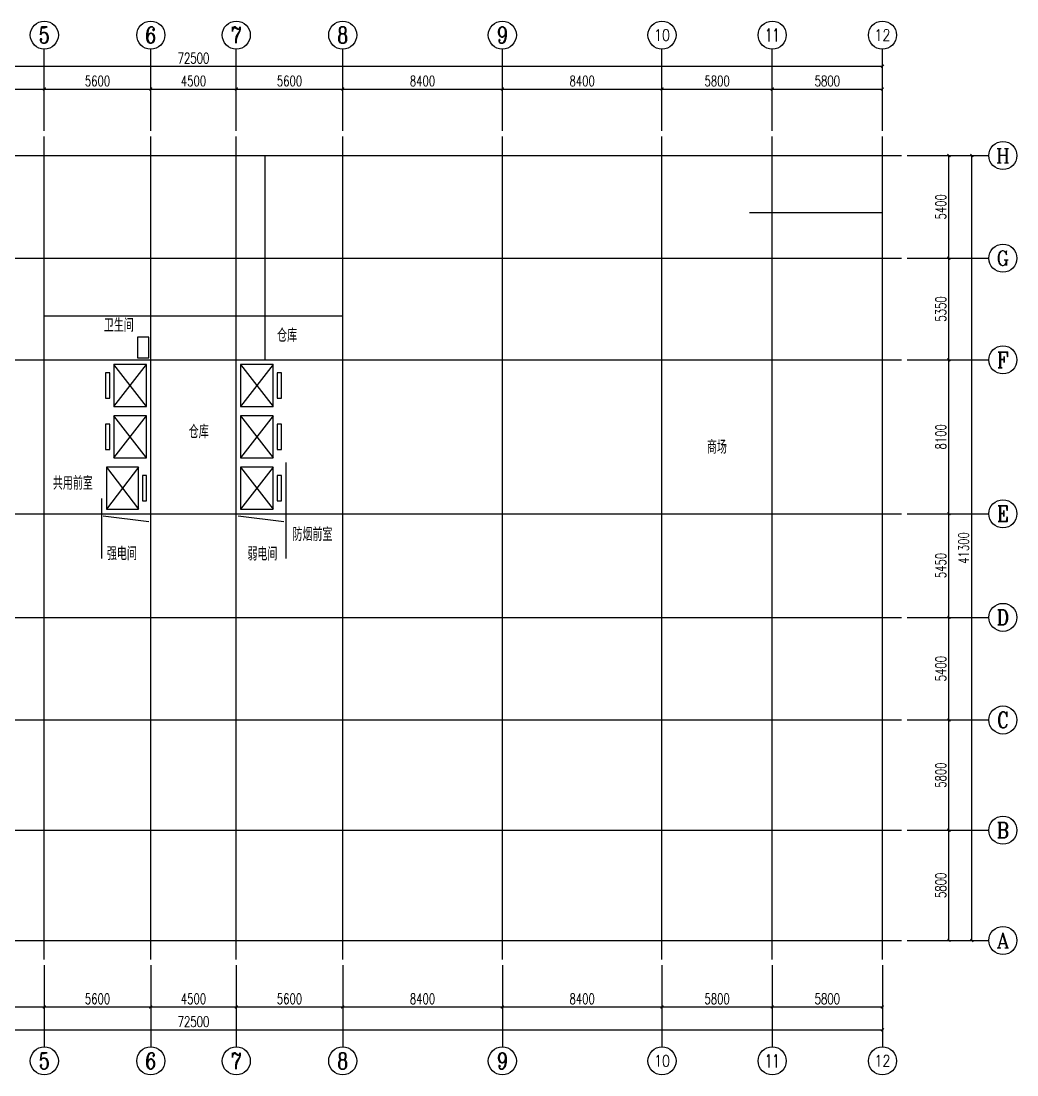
# Model space of a CAD drawing. Extents: x -18677 to 67977, y -18677 to 36777.
# Drawn here: x 15576 to 67977, y -18677 to 36777 of the extents above; entities that cross this region are included whole.
import ezdxf
from ezdxf.enums import TextEntityAlignment as Align

# ---------------------------------------------------------------- set-up
doc = ezdxf.new("R2010")
doc.units = 0
doc.header["$LTSCALE"] = 1000
doc.header["$MEASUREMENT"] = 0
for name, color, linetype in [('AXIS', 3, 'Continuous'), ('AXIS_TEXT', 7, 'Continuous'), ('EVTR', 2, 'Continuous'), ('hole', 50, 'Continuous'), ('LVTRY', 6, 'Continuous'), ('Text', 7, 'Continuous')]:
    doc.layers.add(name, color=color, linetype=linetype)
doc.layers.add('DOTE', color=1, linetype='Continuous', plot=False)
doc.layers.add('DOTE_EXCLUDED', color=1, linetype='Continuous', plot=False)
doc.styles.add('_TCH_AXIS', font='COMPLEX', dxfattribs={"bigfont": 'GBCBIG'})
doc.styles.add('_TCH_DIM_T3', font='SIMPLEX', dxfattribs={"width": 0.705882, "bigfont": 'GBCBIG'})
doc.styles.add('COMPLEX', font='COMPLEX')
doc.styles.get("Standard").update_dxf_attribs({"font": 'gbenor.shx', "bigfont": 'gbcbig.shx'})
doc.dimstyles.new('_TCH_ARCH&&100', dxfattribs={"dimtxt": 297.5, "dimasz": 100, "dimexe": 250, "dimexo": 300, "dimgap": 126.25, "dimtad": 1, "dimdec": 0, "dimzin": 0, "dimdsep": 46, "dimtxsty": '_TCH_DIM_T3', "dimblk": 'ARCHTICK', "dimcen": 0.09, "dimclrt": 7, "dimazin": 2, "dimtfac": 1, "dimtdec": 0, "dimtix": 1, "dimtmove": 2, "dimatfit": 3, "dimfxl": 1, "dimtolj": 1, "dimtzin": 0, "dimarcsym": 0})

# ---------------------------------------------------------------- blocks, each defined once
blk = doc.blocks.new('_AXISO')
blk.add_circle((0, 0), 0.5)
at = {"layer": 'AXIS_TEXT', "style": 'COMPLEX', "width": 1.041667}
blk.add_attdef('A', text='', height=0.56, dxfattribs=at).set_placement((-0.25, -0.28), (0.25, -0.28), align=Align.FIT)
blk = doc.blocks.new('_ArchTick')
at = {"color": 0, "linetype": 'ByBlock', "const_width": 0.4}
blk.add_lwpolyline([(-0.5, -0.5), (0.5, 0.5)], dxfattribs=at)
blk = doc.blocks.new('*D56')
at = {"layer": 'AXIS', "color": 0, "lineweight": -2, "transparency": 16777216}
for p, q in [((8390, -12900), (8390, -15350)), ((16800, -12900), (16800, -15350)), ((8390, -15100), (16800, -15100))]:
    blk.add_line(p, q, dxfattribs=at)
at = {"layer": 'Defpoints', "color": 0, "transparency": 16777216}
for p in [(8390, -12600), (16800, -12600), (16800, -15100)]:
    blk.add_point(p, dxfattribs=at)
at = {"layer": 'AXIS', "color": 0, "lineweight": -2, "transparency": 16777216, "xscale": 150, "yscale": 150, "zscale": 150, "rotation": 180}
blk.add_blockref('_ArchTick', (8390, -15100), dxfattribs=at)
at = {"layer": 'AXIS', "color": 0, "lineweight": -2, "transparency": 16777216, "xscale": 150, "yscale": 150, "zscale": 150}
blk.add_blockref('_ArchTick', (16800, -15100), dxfattribs=at)
at = {"layer": 'AXIS', "color": 7, "transparency": 16777216, "insert": (12595, -14675), "char_height": 550, "attachment_point": 5, "style": '_TCH_DIM_T3'}
blk.add_mtext('\\A1;8410', dxfattribs=at)
blk = doc.blocks.new('*D57')
at = {"layer": 'AXIS', "color": 0, "lineweight": -2, "transparency": 16777216}
for p, q in [((16800, -12900), (16800, -15350)), ((22400, -12900), (22400, -15350)), ((16800, -15100), (22400, -15100))]:
    blk.add_line(p, q, dxfattribs=at)
at = {"layer": 'Defpoints', "color": 0, "transparency": 16777216}
for p in [(16800, -12600), (22400, -12600), (22400, -15100)]:
    blk.add_point(p, dxfattribs=at)
at = {"layer": 'AXIS', "color": 0, "lineweight": -2, "transparency": 16777216, "xscale": 150, "yscale": 150, "zscale": 150, "rotation": 180}
blk.add_blockref('_ArchTick', (16800, -15100), dxfattribs=at)
at = {"layer": 'AXIS', "color": 0, "lineweight": -2, "transparency": 16777216, "xscale": 150, "yscale": 150, "zscale": 150}
blk.add_blockref('_ArchTick', (22400, -15100), dxfattribs=at)
at = {"layer": 'AXIS', "color": 7, "transparency": 16777216, "insert": (19600, -14675), "char_height": 550, "attachment_point": 5, "style": '_TCH_DIM_T3'}
blk.add_mtext('\\A1;5600', dxfattribs=at)
blk = doc.blocks.new('*D58')
at = {"layer": 'AXIS', "color": 0, "lineweight": -2, "transparency": 16777216}
for p, q in [((22400, -12900), (22400, -15350)), ((26900, -12900), (26900, -15350)), ((22400, -15100), (26900, -15100))]:
    blk.add_line(p, q, dxfattribs=at)
at = {"layer": 'Defpoints', "color": 0, "transparency": 16777216}
for p in [(22400, -12600), (26900, -12600), (26900, -15100)]:
    blk.add_point(p, dxfattribs=at)
at = {"layer": 'AXIS', "color": 0, "lineweight": -2, "transparency": 16777216, "xscale": 150, "yscale": 150, "zscale": 150, "rotation": 180}
blk.add_blockref('_ArchTick', (22400, -15100), dxfattribs=at)
at = {"layer": 'AXIS', "color": 0, "lineweight": -2, "transparency": 16777216, "xscale": 150, "yscale": 150, "zscale": 150}
blk.add_blockref('_ArchTick', (26900, -15100), dxfattribs=at)
at = {"layer": 'AXIS', "color": 7, "transparency": 16777216, "insert": (24650, -14675), "char_height": 550, "attachment_point": 5, "style": '_TCH_DIM_T3'}
blk.add_mtext('\\A1;4500', dxfattribs=at)
blk = doc.blocks.new('*D59')
at = {"layer": 'AXIS', "color": 0, "lineweight": -2, "transparency": 16777216}
for p, q in [((26900, -12900), (26900, -15350)), ((32500, -12900), (32500, -15350)), ((26900, -15100), (32500, -15100))]:
    blk.add_line(p, q, dxfattribs=at)
at = {"layer": 'Defpoints', "color": 0, "transparency": 16777216}
for p in [(26900, -12600), (32500, -12600), (32500, -15100)]:
    blk.add_point(p, dxfattribs=at)
at = {"layer": 'AXIS', "color": 0, "lineweight": -2, "transparency": 16777216, "xscale": 150, "yscale": 150, "zscale": 150, "rotation": 180}
blk.add_blockref('_ArchTick', (26900, -15100), dxfattribs=at)
at = {"layer": 'AXIS', "color": 0, "lineweight": -2, "transparency": 16777216, "xscale": 150, "yscale": 150, "zscale": 150}
blk.add_blockref('_ArchTick', (32500, -15100), dxfattribs=at)
at = {"layer": 'AXIS', "color": 7, "transparency": 16777216, "insert": (29700, -14675), "char_height": 550, "attachment_point": 5, "style": '_TCH_DIM_T3'}
blk.add_mtext('\\A1;5600', dxfattribs=at)
blk = doc.blocks.new('*D60')
at = {"layer": 'AXIS', "color": 0, "lineweight": -2, "transparency": 16777216}
for p, q in [((32500, -12900), (32500, -15350)), ((40900, -12900), (40900, -15350)), ((32500, -15100), (40900, -15100))]:
    blk.add_line(p, q, dxfattribs=at)
at = {"layer": 'Defpoints', "color": 0, "transparency": 16777216}
for p in [(32500, -12600), (40900, -12600), (40900, -15100)]:
    blk.add_point(p, dxfattribs=at)
at = {"layer": 'AXIS', "color": 0, "lineweight": -2, "transparency": 16777216, "xscale": 150, "yscale": 150, "zscale": 150, "rotation": 180}
blk.add_blockref('_ArchTick', (32500, -15100), dxfattribs=at)
at = {"layer": 'AXIS', "color": 0, "lineweight": -2, "transparency": 16777216, "xscale": 150, "yscale": 150, "zscale": 150}
blk.add_blockref('_ArchTick', (40900, -15100), dxfattribs=at)
at = {"layer": 'AXIS', "color": 7, "transparency": 16777216, "insert": (36700, -14675), "char_height": 550, "attachment_point": 5, "style": '_TCH_DIM_T3'}
blk.add_mtext('\\A1;8400', dxfattribs=at)
blk = doc.blocks.new('*D61')
at = {"layer": 'AXIS', "color": 0, "lineweight": -2, "transparency": 16777216}
for p, q in [((40900, -12900), (40900, -15350)), ((49300, -12900), (49300, -15350)), ((40900, -15100), (49300, -15100))]:
    blk.add_line(p, q, dxfattribs=at)
at = {"layer": 'Defpoints', "color": 0, "transparency": 16777216}
for p in [(40900, -12600), (49300, -12600), (49300, -15100)]:
    blk.add_point(p, dxfattribs=at)
at = {"layer": 'AXIS', "color": 0, "lineweight": -2, "transparency": 16777216, "xscale": 150, "yscale": 150, "zscale": 150, "rotation": 180}
blk.add_blockref('_ArchTick', (40900, -15100), dxfattribs=at)
at = {"layer": 'AXIS', "color": 0, "lineweight": -2, "transparency": 16777216, "xscale": 150, "yscale": 150, "zscale": 150}
blk.add_blockref('_ArchTick', (49300, -15100), dxfattribs=at)
at = {"layer": 'AXIS', "color": 7, "transparency": 16777216, "insert": (45100, -14675), "char_height": 550, "attachment_point": 5, "style": '_TCH_DIM_T3'}
blk.add_mtext('\\A1;8400', dxfattribs=at)
blk = doc.blocks.new('*D62')
at = {"layer": 'AXIS', "color": 0, "lineweight": -2, "transparency": 16777216}
for p, q in [((49300, -12900), (49300, -15350)), ((55100, -12900), (55100, -15350)), ((49300, -15100), (55100, -15100))]:
    blk.add_line(p, q, dxfattribs=at)
at = {"layer": 'Defpoints', "color": 0, "transparency": 16777216}
for p in [(49300, -12600), (55100, -12600), (55100, -15100)]:
    blk.add_point(p, dxfattribs=at)
at = {"layer": 'AXIS', "color": 0, "lineweight": -2, "transparency": 16777216, "xscale": 150, "yscale": 150, "zscale": 150, "rotation": 180}
blk.add_blockref('_ArchTick', (49300, -15100), dxfattribs=at)
at = {"layer": 'AXIS', "color": 0, "lineweight": -2, "transparency": 16777216, "xscale": 150, "yscale": 150, "zscale": 150}
blk.add_blockref('_ArchTick', (55100, -15100), dxfattribs=at)
at = {"layer": 'AXIS', "color": 7, "transparency": 16777216, "insert": (52200, -14675), "char_height": 550, "attachment_point": 5, "style": '_TCH_DIM_T3'}
blk.add_mtext('\\A1;5800', dxfattribs=at)
blk = doc.blocks.new('*D63')
at = {"layer": 'AXIS', "color": 0, "lineweight": -2, "transparency": 16777216}
for p, q in [((55100, -12900), (55100, -15350)), ((60900, -12900), (60900, -15350)), ((55100, -15100), (60900, -15100))]:
    blk.add_line(p, q, dxfattribs=at)
at = {"layer": 'Defpoints', "color": 0, "transparency": 16777216}
for p in [(55100, -12600), (60900, -12600), (60900, -15100)]:
    blk.add_point(p, dxfattribs=at)
at = {"layer": 'AXIS', "color": 0, "lineweight": -2, "transparency": 16777216, "xscale": 150, "yscale": 150, "zscale": 150, "rotation": 180}
blk.add_blockref('_ArchTick', (55100, -15100), dxfattribs=at)
at = {"layer": 'AXIS', "color": 0, "lineweight": -2, "transparency": 16777216, "xscale": 150, "yscale": 150, "zscale": 150}
blk.add_blockref('_ArchTick', (60900, -15100), dxfattribs=at)
at = {"layer": 'AXIS', "color": 7, "transparency": 16777216, "insert": (58000, -14675), "char_height": 550, "attachment_point": 5, "style": '_TCH_DIM_T3'}
blk.add_mtext('\\A1;5800', dxfattribs=at)
blk = doc.blocks.new('*D64')
at = {"layer": 'AXIS', "color": 0, "lineweight": -2, "transparency": 16777216}
for p, q in [((-11600, -13300), (-11600, -16550)), ((60900, -13300), (60900, -16550)), ((-11600, -16300), (60900, -16300))]:
    blk.add_line(p, q, dxfattribs=at)
at = {"layer": 'Defpoints', "color": 0, "transparency": 16777216}
for p in [(-11600, -13000), (60900, -13000), (60900, -16300)]:
    blk.add_point(p, dxfattribs=at)
at = {"layer": 'AXIS', "color": 0, "lineweight": -2, "transparency": 16777216, "xscale": 150, "yscale": 150, "zscale": 150, "rotation": 180}
blk.add_blockref('_ArchTick', (-11600, -16300), dxfattribs=at)
at = {"layer": 'AXIS', "color": 0, "lineweight": -2, "transparency": 16777216, "xscale": 150, "yscale": 150, "zscale": 150}
blk.add_blockref('_ArchTick', (60900, -16300), dxfattribs=at)
at = {"layer": 'AXIS', "color": 7, "transparency": 16777216, "insert": (24650, -15875), "char_height": 550, "attachment_point": 5, "style": '_TCH_DIM_T3'}
blk.add_mtext('\\A1;72500', dxfattribs=at)
blk = doc.blocks.new('*D68')
at = {"layer": 'AXIS', "color": 0, "lineweight": -2, "transparency": 16777216}
for p, q in [((8390, 31000), (8390, 33450)), ((16800, 31000), (16800, 33450)), ((8390, 33200), (16800, 33200))]:
    blk.add_line(p, q, dxfattribs=at)
at = {"layer": 'Defpoints', "color": 0, "transparency": 16777216}
for p in [(16800, 33200), (8390, 30700), (16800, 30700)]:
    blk.add_point(p, dxfattribs=at)
at = {"layer": 'AXIS', "color": 0, "lineweight": -2, "transparency": 16777216, "xscale": 150, "yscale": 150, "zscale": 150, "rotation": 180}
blk.add_blockref('_ArchTick', (8390, 33200), dxfattribs=at)
at = {"layer": 'AXIS', "color": 0, "lineweight": -2, "transparency": 16777216, "xscale": 150, "yscale": 150, "zscale": 150}
blk.add_blockref('_ArchTick', (16800, 33200), dxfattribs=at)
at = {"layer": 'AXIS', "color": 7, "transparency": 16777216, "insert": (12595, 33625), "char_height": 550, "attachment_point": 5, "style": '_TCH_DIM_T3'}
blk.add_mtext('\\A1;8410', dxfattribs=at)
blk = doc.blocks.new('*D69')
at = {"layer": 'AXIS', "color": 0, "lineweight": -2, "transparency": 16777216}
for p, q in [((16800, 31000), (16800, 33450)), ((22400, 31000), (22400, 33450)), ((16800, 33200), (22400, 33200))]:
    blk.add_line(p, q, dxfattribs=at)
at = {"layer": 'Defpoints', "color": 0, "transparency": 16777216}
for p in [(22400, 33200), (16800, 30700), (22400, 30700)]:
    blk.add_point(p, dxfattribs=at)
at = {"layer": 'AXIS', "color": 0, "lineweight": -2, "transparency": 16777216, "xscale": 150, "yscale": 150, "zscale": 150, "rotation": 180}
blk.add_blockref('_ArchTick', (16800, 33200), dxfattribs=at)
at = {"layer": 'AXIS', "color": 0, "lineweight": -2, "transparency": 16777216, "xscale": 150, "yscale": 150, "zscale": 150}
blk.add_blockref('_ArchTick', (22400, 33200), dxfattribs=at)
at = {"layer": 'AXIS', "color": 7, "transparency": 16777216, "insert": (19600, 33625), "char_height": 550, "attachment_point": 5, "style": '_TCH_DIM_T3'}
blk.add_mtext('\\A1;5600', dxfattribs=at)
blk = doc.blocks.new('*D70')
at = {"layer": 'AXIS', "color": 0, "lineweight": -2, "transparency": 16777216}
for p, q in [((22400, 31000), (22400, 33450)), ((26900, 31000), (26900, 33450)), ((22400, 33200), (26900, 33200))]:
    blk.add_line(p, q, dxfattribs=at)
at = {"layer": 'Defpoints', "color": 0, "transparency": 16777216}
for p in [(26900, 33200), (22400, 30700), (26900, 30700)]:
    blk.add_point(p, dxfattribs=at)
at = {"layer": 'AXIS', "color": 0, "lineweight": -2, "transparency": 16777216, "xscale": 150, "yscale": 150, "zscale": 150, "rotation": 180}
blk.add_blockref('_ArchTick', (22400, 33200), dxfattribs=at)
at = {"layer": 'AXIS', "color": 0, "lineweight": -2, "transparency": 16777216, "xscale": 150, "yscale": 150, "zscale": 150}
blk.add_blockref('_ArchTick', (26900, 33200), dxfattribs=at)
at = {"layer": 'AXIS', "color": 7, "transparency": 16777216, "insert": (24650, 33625), "char_height": 550, "attachment_point": 5, "style": '_TCH_DIM_T3'}
blk.add_mtext('\\A1;4500', dxfattribs=at)
blk = doc.blocks.new('*D71')
at = {"layer": 'AXIS', "color": 0, "lineweight": -2, "transparency": 16777216}
for p, q in [((26900, 31000), (26900, 33450)), ((32500, 31000), (32500, 33450)), ((26900, 33200), (32500, 33200))]:
    blk.add_line(p, q, dxfattribs=at)
at = {"layer": 'Defpoints', "color": 0, "transparency": 16777216}
for p in [(32500, 33200), (26900, 30700), (32500, 30700)]:
    blk.add_point(p, dxfattribs=at)
at = {"layer": 'AXIS', "color": 0, "lineweight": -2, "transparency": 16777216, "xscale": 150, "yscale": 150, "zscale": 150, "rotation": 180}
blk.add_blockref('_ArchTick', (26900, 33200), dxfattribs=at)
at = {"layer": 'AXIS', "color": 0, "lineweight": -2, "transparency": 16777216, "xscale": 150, "yscale": 150, "zscale": 150}
blk.add_blockref('_ArchTick', (32500, 33200), dxfattribs=at)
at = {"layer": 'AXIS', "color": 7, "transparency": 16777216, "insert": (29700, 33625), "char_height": 550, "attachment_point": 5, "style": '_TCH_DIM_T3'}
blk.add_mtext('\\A1;5600', dxfattribs=at)
blk = doc.blocks.new('*D72')
at = {"layer": 'AXIS', "color": 0, "lineweight": -2, "transparency": 16777216}
for p, q in [((32500, 31000), (32500, 33450)), ((40900, 31000), (40900, 33450)), ((32500, 33200), (40900, 33200))]:
    blk.add_line(p, q, dxfattribs=at)
at = {"layer": 'Defpoints', "color": 0, "transparency": 16777216}
for p in [(40900, 33200), (32500, 30700), (40900, 30700)]:
    blk.add_point(p, dxfattribs=at)
at = {"layer": 'AXIS', "color": 0, "lineweight": -2, "transparency": 16777216, "xscale": 150, "yscale": 150, "zscale": 150, "rotation": 180}
blk.add_blockref('_ArchTick', (32500, 33200), dxfattribs=at)
at = {"layer": 'AXIS', "color": 0, "lineweight": -2, "transparency": 16777216, "xscale": 150, "yscale": 150, "zscale": 150}
blk.add_blockref('_ArchTick', (40900, 33200), dxfattribs=at)
at = {"layer": 'AXIS', "color": 7, "transparency": 16777216, "insert": (36700, 33625), "char_height": 550, "attachment_point": 5, "style": '_TCH_DIM_T3'}
blk.add_mtext('\\A1;8400', dxfattribs=at)
blk = doc.blocks.new('*D73')
at = {"layer": 'AXIS', "color": 0, "lineweight": -2, "transparency": 16777216}
for p, q in [((40900, 31000), (40900, 33450)), ((49300, 31000), (49300, 33450)), ((40900, 33200), (49300, 33200))]:
    blk.add_line(p, q, dxfattribs=at)
at = {"layer": 'Defpoints', "color": 0, "transparency": 16777216}
for p in [(49300, 33200), (40900, 30700), (49300, 30700)]:
    blk.add_point(p, dxfattribs=at)
at = {"layer": 'AXIS', "color": 0, "lineweight": -2, "transparency": 16777216, "xscale": 150, "yscale": 150, "zscale": 150, "rotation": 180}
blk.add_blockref('_ArchTick', (40900, 33200), dxfattribs=at)
at = {"layer": 'AXIS', "color": 0, "lineweight": -2, "transparency": 16777216, "xscale": 150, "yscale": 150, "zscale": 150}
blk.add_blockref('_ArchTick', (49300, 33200), dxfattribs=at)
at = {"layer": 'AXIS', "color": 7, "transparency": 16777216, "insert": (45100, 33625), "char_height": 550, "attachment_point": 5, "style": '_TCH_DIM_T3'}
blk.add_mtext('\\A1;8400', dxfattribs=at)
blk = doc.blocks.new('*D74')
at = {"layer": 'AXIS', "color": 0, "lineweight": -2, "transparency": 16777216}
for p, q in [((49300, 31000), (49300, 33450)), ((55100, 31000), (55100, 33450)), ((49300, 33200), (55100, 33200))]:
    blk.add_line(p, q, dxfattribs=at)
at = {"layer": 'Defpoints', "color": 0, "transparency": 16777216}
for p in [(55100, 33200), (49300, 30700), (55100, 30700)]:
    blk.add_point(p, dxfattribs=at)
at = {"layer": 'AXIS', "color": 0, "lineweight": -2, "transparency": 16777216, "xscale": 150, "yscale": 150, "zscale": 150, "rotation": 180}
blk.add_blockref('_ArchTick', (49300, 33200), dxfattribs=at)
at = {"layer": 'AXIS', "color": 0, "lineweight": -2, "transparency": 16777216, "xscale": 150, "yscale": 150, "zscale": 150}
blk.add_blockref('_ArchTick', (55100, 33200), dxfattribs=at)
at = {"layer": 'AXIS', "color": 7, "transparency": 16777216, "insert": (52200, 33625), "char_height": 550, "attachment_point": 5, "style": '_TCH_DIM_T3'}
blk.add_mtext('\\A1;5800', dxfattribs=at)
blk = doc.blocks.new('*D75')
at = {"layer": 'AXIS', "color": 0, "lineweight": -2, "transparency": 16777216}
for p, q in [((55100, 31000), (55100, 33450)), ((60900, 31000), (60900, 33450)), ((55100, 33200), (60900, 33200))]:
    blk.add_line(p, q, dxfattribs=at)
at = {"layer": 'Defpoints', "color": 0, "transparency": 16777216}
for p in [(60900, 33200), (55100, 30700), (60900, 30700)]:
    blk.add_point(p, dxfattribs=at)
at = {"layer": 'AXIS', "color": 0, "lineweight": -2, "transparency": 16777216, "xscale": 150, "yscale": 150, "zscale": 150, "rotation": 180}
blk.add_blockref('_ArchTick', (55100, 33200), dxfattribs=at)
at = {"layer": 'AXIS', "color": 0, "lineweight": -2, "transparency": 16777216, "xscale": 150, "yscale": 150, "zscale": 150}
blk.add_blockref('_ArchTick', (60900, 33200), dxfattribs=at)
at = {"layer": 'AXIS', "color": 7, "transparency": 16777216, "insert": (58000, 33625), "char_height": 550, "attachment_point": 5, "style": '_TCH_DIM_T3'}
blk.add_mtext('\\A1;5800', dxfattribs=at)
blk = doc.blocks.new('*D76')
at = {"layer": 'AXIS', "color": 0, "lineweight": -2, "transparency": 16777216}
for p, q in [((-11600, 31400), (-11600, 34650)), ((-11600, 34400), (60900, 34400)), ((60900, 31400), (60900, 34650))]:
    blk.add_line(p, q, dxfattribs=at)
at = {"layer": 'Defpoints', "color": 0, "transparency": 16777216}
for p in [(60900, 34400), (-11600, 31100), (60900, 31100)]:
    blk.add_point(p, dxfattribs=at)
at = {"layer": 'AXIS', "color": 0, "lineweight": -2, "transparency": 16777216, "xscale": 150, "yscale": 150, "zscale": 150, "rotation": 180}
blk.add_blockref('_ArchTick', (-11600, 34400), dxfattribs=at)
at = {"layer": 'AXIS', "color": 0, "lineweight": -2, "transparency": 16777216, "xscale": 150, "yscale": 150, "zscale": 150}
blk.add_blockref('_ArchTick', (60900, 34400), dxfattribs=at)
at = {"layer": 'AXIS', "color": 7, "transparency": 16777216, "insert": (24650, 34825), "char_height": 550, "attachment_point": 5, "style": '_TCH_DIM_T3'}
blk.add_mtext('\\A1;72500', dxfattribs=at)
blk = doc.blocks.new('*D77')
at = {"layer": 'AXIS', "color": 0, "lineweight": -2, "transparency": 16777216}
for p, q in [((62200, -5800), (64650, -5800)), ((64400, -11600), (64400, -5800)), ((62200, -11600), (64650, -11600))]:
    blk.add_line(p, q, dxfattribs=at)
at = {"layer": 'Defpoints', "color": 0, "transparency": 16777216}
for p in [(61900, -5800), (64400, -5800), (61900, -11600)]:
    blk.add_point(p, dxfattribs=at)
at = {"layer": 'AXIS', "color": 0, "lineweight": -2, "transparency": 16777216, "xscale": 150, "yscale": 150, "zscale": 150}
for p, rotation in [((64400, -5800), 90), ((64400, -11600), 270)]:
    blk.add_blockref('_ArchTick', p, dxfattribs=dict(at, rotation=rotation))
at = {"layer": 'AXIS', "color": 7, "transparency": 16777216, "insert": (63975, -8700), "char_height": 550, "attachment_point": 5, "rotation": 90, "style": '_TCH_DIM_T3'}
blk.add_mtext('\\A1;5800', dxfattribs=at)
blk = doc.blocks.new('*D78')
at = {"layer": 'AXIS', "color": 0, "lineweight": -2, "transparency": 16777216}
for p, q in [((62200, 0), (64650, 0)), ((64400, -5800), (64400, 0)), ((62200, -5800), (64650, -5800))]:
    blk.add_line(p, q, dxfattribs=at)
at = {"layer": 'Defpoints', "color": 0, "transparency": 16777216}
for p in [(61900, 0), (64400, 0), (61900, -5800)]:
    blk.add_point(p, dxfattribs=at)
at = {"layer": 'AXIS', "color": 0, "lineweight": -2, "transparency": 16777216, "xscale": 150, "yscale": 150, "zscale": 150}
for p, rotation in [((64400, 0), 90), ((64400, -5800), 270)]:
    blk.add_blockref('_ArchTick', p, dxfattribs=dict(at, rotation=rotation))
at = {"layer": 'AXIS', "color": 7, "transparency": 16777216, "insert": (63975, -2900), "char_height": 550, "attachment_point": 5, "rotation": 90, "style": '_TCH_DIM_T3'}
blk.add_mtext('\\A1;5800', dxfattribs=at)
blk = doc.blocks.new('*D79')
at = {"layer": 'AXIS', "color": 0, "lineweight": -2, "transparency": 16777216}
for p, q in [((62200, 5400), (64650, 5400)), ((64400, 0), (64400, 5400)), ((62200, 0), (64650, 0))]:
    blk.add_line(p, q, dxfattribs=at)
at = {"layer": 'Defpoints', "color": 0, "transparency": 16777216}
for p in [(61900, 5400), (64400, 5400), (61900, 0)]:
    blk.add_point(p, dxfattribs=at)
at = {"layer": 'AXIS', "color": 0, "lineweight": -2, "transparency": 16777216, "xscale": 150, "yscale": 150, "zscale": 150}
for p, rotation in [((64400, 5400), 90), ((64400, 0), 270)]:
    blk.add_blockref('_ArchTick', p, dxfattribs=dict(at, rotation=rotation))
at = {"layer": 'AXIS', "color": 7, "transparency": 16777216, "insert": (63975, 2700), "char_height": 550, "attachment_point": 5, "rotation": 90, "style": '_TCH_DIM_T3'}
blk.add_mtext('\\A1;5400', dxfattribs=at)
blk = doc.blocks.new('*D80')
at = {"layer": 'AXIS', "color": 0, "lineweight": -2, "transparency": 16777216}
for p, q in [((62200, 10850), (64650, 10850)), ((64400, 5400), (64400, 10850)), ((62200, 5400), (64650, 5400))]:
    blk.add_line(p, q, dxfattribs=at)
at = {"layer": 'Defpoints', "color": 0, "transparency": 16777216}
for p in [(61900, 10850), (64400, 10850), (61900, 5400)]:
    blk.add_point(p, dxfattribs=at)
at = {"layer": 'AXIS', "color": 0, "lineweight": -2, "transparency": 16777216, "xscale": 150, "yscale": 150, "zscale": 150}
for p, rotation in [((64400, 10850), 90), ((64400, 5400), 270)]:
    blk.add_blockref('_ArchTick', p, dxfattribs=dict(at, rotation=rotation))
at = {"layer": 'AXIS', "color": 7, "transparency": 16777216, "insert": (63975, 8125), "char_height": 550, "attachment_point": 5, "rotation": 90, "style": '_TCH_DIM_T3'}
blk.add_mtext('\\A1;5450', dxfattribs=at)
blk = doc.blocks.new('*D81')
at = {"layer": 'AXIS', "color": 0, "lineweight": -2, "transparency": 16777216}
for p, q in [((62200, 18950), (64650, 18950)), ((64400, 10850), (64400, 18950)), ((62200, 10850), (64650, 10850))]:
    blk.add_line(p, q, dxfattribs=at)
at = {"layer": 'Defpoints', "color": 0, "transparency": 16777216}
for p in [(61900, 18950), (64400, 18950), (61900, 10850)]:
    blk.add_point(p, dxfattribs=at)
at = {"layer": 'AXIS', "color": 0, "lineweight": -2, "transparency": 16777216, "xscale": 150, "yscale": 150, "zscale": 150}
for p, rotation in [((64400, 18950), 90), ((64400, 10850), 270)]:
    blk.add_blockref('_ArchTick', p, dxfattribs=dict(at, rotation=rotation))
at = {"layer": 'AXIS', "color": 7, "transparency": 16777216, "insert": (63975, 14900), "char_height": 550, "attachment_point": 5, "rotation": 90, "style": '_TCH_DIM_T3'}
blk.add_mtext('\\A1;8100', dxfattribs=at)
blk = doc.blocks.new('*D82')
at = {"layer": 'AXIS', "color": 0, "lineweight": -2, "transparency": 16777216}
for p, q in [((62200, 24300), (64650, 24300)), ((64400, 18950), (64400, 24300)), ((62200, 18950), (64650, 18950))]:
    blk.add_line(p, q, dxfattribs=at)
at = {"layer": 'Defpoints', "color": 0, "transparency": 16777216}
for p in [(61900, 24300), (64400, 24300), (61900, 18950)]:
    blk.add_point(p, dxfattribs=at)
at = {"layer": 'AXIS', "color": 0, "lineweight": -2, "transparency": 16777216, "xscale": 150, "yscale": 150, "zscale": 150}
for p, rotation in [((64400, 24300), 90), ((64400, 18950), 270)]:
    blk.add_blockref('_ArchTick', p, dxfattribs=dict(at, rotation=rotation))
at = {"layer": 'AXIS', "color": 7, "transparency": 16777216, "insert": (63975, 21625), "char_height": 550, "attachment_point": 5, "rotation": 90, "style": '_TCH_DIM_T3'}
blk.add_mtext('\\A1;5350', dxfattribs=at)
blk = doc.blocks.new('*D83')
at = {"layer": 'AXIS', "color": 0, "lineweight": -2, "transparency": 16777216}
for p, q in [((62200, 29700), (64650, 29700)), ((64400, 24300), (64400, 29700)), ((62200, 24300), (64650, 24300))]:
    blk.add_line(p, q, dxfattribs=at)
at = {"layer": 'Defpoints', "color": 0, "transparency": 16777216}
for p in [(61900, 29700), (64400, 29700), (61900, 24300)]:
    blk.add_point(p, dxfattribs=at)
at = {"layer": 'AXIS', "color": 0, "lineweight": -2, "transparency": 16777216, "xscale": 150, "yscale": 150, "zscale": 150}
for p, rotation in [((64400, 29700), 90), ((64400, 24300), 270)]:
    blk.add_blockref('_ArchTick', p, dxfattribs=dict(at, rotation=rotation))
at = {"layer": 'AXIS', "color": 7, "transparency": 16777216, "insert": (63975, 27000), "char_height": 550, "attachment_point": 5, "rotation": 90, "style": '_TCH_DIM_T3'}
blk.add_mtext('\\A1;5400', dxfattribs=at)
blk = doc.blocks.new('*D84')
at = {"layer": 'AXIS', "color": 0, "lineweight": -2, "transparency": 16777216}
for p, q in [((62600, 29700), (65850, 29700)), ((65600, -11600), (65600, 29700)), ((62600, -11600), (65850, -11600))]:
    blk.add_line(p, q, dxfattribs=at)
at = {"layer": 'Defpoints', "color": 0, "transparency": 16777216}
for p in [(62300, 29700), (65600, 29700), (62300, -11600)]:
    blk.add_point(p, dxfattribs=at)
at = {"layer": 'AXIS', "color": 0, "lineweight": -2, "transparency": 16777216, "xscale": 150, "yscale": 150, "zscale": 150}
for p, rotation in [((65600, 29700), 90), ((65600, -11600), 270)]:
    blk.add_blockref('_ArchTick', p, dxfattribs=dict(at, rotation=rotation))
at = {"layer": 'AXIS', "color": 7, "transparency": 16777216, "insert": (65175, 9050), "char_height": 550, "attachment_point": 5, "rotation": 90, "style": '_TCH_DIM_T3'}
blk.add_mtext('\\A1;41300', dxfattribs=at)

msp = doc.modelspace()

# ---------------------------------------------------------------- linework, layer by layer
at = {"layer": 'AXIS'}
for p, q in [((16800, 31300), (16800, 35300)), ((22400, 31300), (22400, 35300)), ((26900, 31300), (26900, 35300)), ((32500, 31300), (32500, 35300)), ((40900, 31300), (40900, 35300)), ((49300, 31300), (49300, 35300)), ((55100, 31300), (55100, 35300)), ((60900, 31300), (60900, 35300)), ((62500, 29700), (66500, 29700)), ((62500, 24300), (66500, 24300)), ((62500, 18950), (66500, 18950)), ((62500, 10850), (66500, 10850)), ((62500, 5400), (66500, 5400)), ((62500, 0), (66500, 0)), ((62500, -5800), (66500, -5800)), ((62500, -11600), (66500, -11600)), ((16800, -13200), (16800, -17200)), ((22400, -13200), (22400, -17200)), ((26900, -13200), (26900, -17200)), ((32500, -13200), (32500, -17200)), ((40900, -13200), (40900, -17200)), ((49300, -13200), (49300, -17200)), ((55100, -13200), (55100, -17200)), ((60900, -13200), (60900, -17200))]:
    msp.add_line(p, q, dxfattribs=at)
at = {"layer": 'DOTE'}
for p, q in [((16800, -12600), (16800, 30700)), ((22400, -12600), (22400, 30700)), ((26900, -12600), (26900, 30700)), ((32500, -12600), (32500, 30700)), ((40900, -12600), (40900, 30700)), ((49300, -12600), (49300, 30700)), ((55100, -12600), (55100, 30700)), ((60900, -12600), (60900, 30700)), ((-12600, 29700), (61900, 29700)), ((-12600, 24300), (61900, 24300)), ((-12600, 18950), (61900, 18950)), ((-12600, 10850), (61900, 10850)), ((-12600, 5400), (61900, 5400)), ((-12600, 0), (61900, 0)), ((-12600, -5800), (61900, -5800)), ((-12600, -11600), (61900, -11600))]:
    msp.add_line(p, q, dxfattribs=at)
at = {"layer": 'DOTE_EXCLUDED'}
for p, q in [((28400, 29700), (28400, 18950)), ((53900, 26700), (60900, 26700)), ((32500, 21250), (16800, 21250)), ((29500, 13550), (29500, 8500)), ((19800, 11650), (19800, 8500))]:
    msp.add_line(p, q, dxfattribs=at)
at = {"layer": 'EVTR'}
for p, q in [((22175, 18700), (20455, 18700)), ((20455, 18700), (20455, 16500)), ((20455, 16500), (22175, 18700)), ((22175, 16500), (20455, 18700)), ((22175, 16500), (22175, 18700)), ((28845, 18700), (27125, 18700)), ((27125, 18700), (27125, 16500)), ((28845, 18700), (27125, 16500)), ((27125, 18700), (28845, 16500)), ((28845, 16500), (28845, 18700)), ((20240, 18260), (20025, 18260)), ((20025, 18260), (20025, 16940)), ((20240, 16940), (20240, 18260)), ((29275, 18260), (29060, 18260)), ((29060, 18260), (29060, 16940)), ((29275, 16940), (29275, 18260)), ((20025, 16940), (20240, 16940)), ((29060, 16940), (29275, 16940)), ((20455, 16500), (22175, 16500)), ((27125, 16500), (28845, 16500)), ((20240, 15560), (20025, 15560)), ((20025, 15560), (20025, 14240)), ((20240, 14240), (20240, 15560)), ((22175, 16000), (20455, 16000)), ((20455, 16000), (20455, 13800)), ((20455, 13800), (22175, 16000)), ((22175, 13800), (20455, 16000)), ((22175, 13800), (22175, 16000)), ((28845, 16000), (27125, 16000)), ((27125, 16000), (27125, 13800)), ((28845, 16000), (27125, 13800)), ((27125, 16000), (28845, 13800)), ((28845, 13800), (28845, 16000)), ((29275, 15560), (29060, 15560)), ((29060, 15560), (29060, 14240)), ((29275, 14240), (29275, 15560)), ((20025, 14240), (20240, 14240)), ((29060, 14240), (29275, 14240)), ((20455, 13800), (22175, 13800)), ((27125, 13800), (28845, 13800)), ((21754.3, 13300), (20071.4, 13300)), ((20071.4, 13300), (20071.4, 11100)), ((21754.3, 13300), (20071.4, 11100)), ((20071.4, 13300), (21754.3, 11100)), ((21754.3, 11100), (21754.3, 13300)), ((22175, 12860), (21964.6, 12860)), ((21964.6, 12860), (21964.6, 11540)), ((22175, 11540), (22175, 12860)), ((28845, 13300), (27125, 13300)), ((27125, 13300), (27125, 11100)), ((28845, 13300), (27125, 11100)), ((27125, 13300), (28845, 11100)), ((28845, 11100), (28845, 13300)), ((29275, 12860), (29060, 12860)), ((29060, 12860), (29060, 11540)), ((29275, 11540), (29275, 12860)), ((20071.4, 11100), (21754.3, 11100)), ((21964.6, 11540), (22175, 11540)), ((27125, 11100), (28845, 11100)), ((29060, 11540), (29275, 11540))]:
    msp.add_line(p, q, dxfattribs=at)
at = {"layer": 'hole'}
for p, q in [((19900, 10750), (22300, 10450)), ((27000, 10750), (29400, 10450))]:
    msp.add_line(p, q, dxfattribs=at)
at = {"layer": 'LVTRY'}
msp.add_lwpolyline([(22300, 19050), (22300, 20150), (21700, 20150), (21700, 19050)], close=True, dxfattribs=at)

# ---------------------------------------------------------------- block references
at = {"layer": 'AXIS'}
ref = msp.add_blockref('_AXISO', (16800, 36038.3), dxfattribs=dict(at, xscale=1476.510067114094, yscale=1476.510067114094, zscale=1476.510067114094))
ref.add_attrib('A', '5', dxfattribs={"layer": 'AXIS_TEXT', "height": 860, "style": '_TCH_AXIS'}).set_placement((16513.3, 35608.3), (17086.7, 35608.3), align=Align.FIT)
ref = msp.add_blockref('_AXISO', (22400, 36038.3), dxfattribs=dict(at, xscale=1476.510067114094, yscale=1476.510067114094, zscale=1476.510067114094))
ref.add_attrib('A', '6', dxfattribs={"layer": 'AXIS_TEXT', "height": 860, "style": '_TCH_AXIS'}).set_placement((22113.3, 35608.3), (22686.7, 35608.3), align=Align.FIT)
ref = msp.add_blockref('_AXISO', (26900, 36038.3), dxfattribs=dict(at, xscale=1476.510067114094, yscale=1476.510067114094, zscale=1476.510067114094))
ref.add_attrib('A', '7', dxfattribs={"layer": 'AXIS_TEXT', "height": 860, "style": '_TCH_AXIS'}).set_placement((26613.3, 35608.3), (27186.7, 35608.3), align=Align.FIT)
ref = msp.add_blockref('_AXISO', (32500, 36038.3), dxfattribs=dict(at, xscale=1476.510067114094, yscale=1476.510067114094, zscale=1476.510067114094))
ref.add_attrib('A', '8', dxfattribs={"layer": 'AXIS_TEXT', "height": 860, "style": '_TCH_AXIS'}).set_placement((32213.3, 35608.3), (32786.7, 35608.3), align=Align.FIT)
ref = msp.add_blockref('_AXISO', (40900, 36038.3), dxfattribs=dict(at, xscale=1476.510067114094, yscale=1476.510067114094, zscale=1476.510067114094))
ref.add_attrib('A', '9', dxfattribs={"layer": 'AXIS_TEXT', "height": 860, "style": '_TCH_AXIS'}).set_placement((40613.3, 35608.3), (41186.7, 35608.3), align=Align.FIT)
ref = msp.add_blockref('_AXISO', (49300, 36038.3), dxfattribs=dict(at, xscale=1476.510067114094, yscale=1476.510067114094, zscale=1476.510067114094))
ref.add_attrib('A', '10', dxfattribs={"layer": 'AXIS_TEXT', "height": 606.19, "style": '_TCH_AXIS'}).set_placement((48881.4, 35735.2), (49718.6, 35735.2), align=Align.FIT)
ref = msp.add_blockref('_AXISO', (55100, 36038.3), dxfattribs=dict(at, xscale=1476.510067114094, yscale=1476.510067114094, zscale=1476.510067114094))
ref.add_attrib('A', '11', dxfattribs={"layer": 'AXIS_TEXT', "height": 680.6, "style": '_TCH_AXIS'}).set_placement((54711.1, 35698), (55488.9, 35698), align=Align.FIT)
ref = msp.add_blockref('_AXISO', (60900, 36038.3), dxfattribs=dict(at, xscale=1476.510067114094, yscale=1476.510067114094, zscale=1476.510067114094))
ref.add_attrib('A', '12', dxfattribs={"layer": 'AXIS_TEXT', "height": 606.19, "style": '_TCH_AXIS'}).set_placement((60481.4, 35735.2), (61318.6, 35735.2), align=Align.FIT)
ref = msp.add_blockref('_AXISO', (67238.3, 29700), dxfattribs=dict(at, xscale=1476.510067114094, yscale=1476.510067114094, zscale=1476.510067114094))
ref.add_attrib('A', 'H', dxfattribs={"layer": 'AXIS_TEXT', "height": 748.4, "style": '_TCH_AXIS'}).set_placement((66881.9, 29325.8), (67594.7, 29325.8), align=Align.FIT)
ref = msp.add_blockref('_AXISO', (67238.3, 24300), dxfattribs=dict(at, xscale=1476.510067114094, yscale=1476.510067114094, zscale=1476.510067114094))
ref.add_attrib('A', 'G', dxfattribs={"layer": 'AXIS_TEXT', "height": 784.7, "style": '_TCH_AXIS'}).set_placement((66901.9, 23907.6), (67574.6, 23907.6), align=Align.FIT)
ref = msp.add_blockref('_AXISO', (67238.3, 18950), dxfattribs=dict(at, xscale=1476.510067114094, yscale=1476.510067114094, zscale=1476.510067114094))
ref.add_attrib('A', 'F', dxfattribs={"layer": 'AXIS_TEXT', "height": 822.1, "style": '_TCH_AXIS'}).set_placement((66925.1, 18538.9), (67551.4, 18538.9), align=Align.FIT)
ref = msp.add_blockref('_AXISO', (67238.3, 10850), dxfattribs=dict(at, xscale=1476.510067114094, yscale=1476.510067114094, zscale=1476.510067114094))
ref.add_attrib('A', 'E', dxfattribs={"layer": 'AXIS_TEXT', "height": 822.1, "style": '_TCH_AXIS'}).set_placement((66925.1, 10438.9), (67551.4, 10438.9), align=Align.FIT)
ref = msp.add_blockref('_AXISO', (67238.3, 5400), dxfattribs=dict(at, xscale=1476.510067114094, yscale=1476.510067114094, zscale=1476.510067114094))
ref.add_attrib('A', 'D', dxfattribs={"layer": 'AXIS_TEXT', "height": 803.3, "style": '_TCH_AXIS'}).set_placement((66913.1, 4998.3), (67563.4, 4998.3), align=Align.FIT)
ref = msp.add_blockref('_AXISO', (67238.3, 0), dxfattribs=dict(at, xscale=1476.510067114094, yscale=1476.510067114094, zscale=1476.510067114094))
ref.add_attrib('A', 'C', dxfattribs={"layer": 'AXIS_TEXT', "height": 841, "style": '_TCH_AXIS'}).set_placement((66937.9, -420.5), (67538.6, -420.5), align=Align.FIT)
ref = msp.add_blockref('_AXISO', (67238.3, -5800), dxfattribs=dict(at, xscale=1476.510067114094, yscale=1476.510067114094, zscale=1476.510067114094))
ref.add_attrib('A', 'B', dxfattribs={"layer": 'AXIS_TEXT', "height": 803.3, "style": '_TCH_AXIS'}).set_placement((66913.1, -6201.7), (67563.4, -6201.7), align=Align.FIT)
ref = msp.add_blockref('_AXISO', (67238.3, -11600), dxfattribs=dict(at, xscale=1476.510067114094, yscale=1476.510067114094, zscale=1476.510067114094))
ref.add_attrib('A', 'A', dxfattribs={"layer": 'AXIS_TEXT', "height": 784.7, "style": '_TCH_AXIS'}).set_placement((66901.9, -11992.4), (67574.6, -11992.4), align=Align.FIT)
ref = msp.add_blockref('_AXISO', (16800, -17938.3), dxfattribs=dict(at, xscale=1476.510067114094, yscale=1476.510067114094, zscale=1476.510067114094))
ref.add_attrib('A', '5', dxfattribs={"layer": 'AXIS_TEXT', "height": 860, "style": '_TCH_AXIS'}).set_placement((16513.3, -18368.2), (17086.7, -18368.2), align=Align.FIT)
ref = msp.add_blockref('_AXISO', (22400, -17938.3), dxfattribs=dict(at, xscale=1476.510067114094, yscale=1476.510067114094, zscale=1476.510067114094))
ref.add_attrib('A', '6', dxfattribs={"layer": 'AXIS_TEXT', "height": 860, "style": '_TCH_AXIS'}).set_placement((22113.3, -18368.2), (22686.7, -18368.2), align=Align.FIT)
ref = msp.add_blockref('_AXISO', (26900, -17938.3), dxfattribs=dict(at, xscale=1476.510067114094, yscale=1476.510067114094, zscale=1476.510067114094))
ref.add_attrib('A', '7', dxfattribs={"layer": 'AXIS_TEXT', "height": 860, "style": '_TCH_AXIS'}).set_placement((26613.3, -18368.2), (27186.7, -18368.2), align=Align.FIT)
ref = msp.add_blockref('_AXISO', (32500, -17938.3), dxfattribs=dict(at, xscale=1476.510067114094, yscale=1476.510067114094, zscale=1476.510067114094))
ref.add_attrib('A', '8', dxfattribs={"layer": 'AXIS_TEXT', "height": 860, "style": '_TCH_AXIS'}).set_placement((32213.3, -18368.2), (32786.7, -18368.2), align=Align.FIT)
ref = msp.add_blockref('_AXISO', (40900, -17938.3), dxfattribs=dict(at, xscale=1476.510067114094, yscale=1476.510067114094, zscale=1476.510067114094))
ref.add_attrib('A', '9', dxfattribs={"layer": 'AXIS_TEXT', "height": 860, "style": '_TCH_AXIS'}).set_placement((40613.3, -18368.2), (41186.7, -18368.2), align=Align.FIT)
ref = msp.add_blockref('_AXISO', (49300, -17938.3), dxfattribs=dict(at, xscale=1476.510067114094, yscale=1476.510067114094, zscale=1476.510067114094))
ref.add_attrib('A', '10', dxfattribs={"layer": 'AXIS_TEXT', "height": 606.19, "style": '_TCH_AXIS'}).set_placement((48881.4, -18241.4), (49718.6, -18241.4), align=Align.FIT)
ref = msp.add_blockref('_AXISO', (55100, -17938.3), dxfattribs=dict(at, xscale=1476.510067114094, yscale=1476.510067114094, zscale=1476.510067114094))
ref.add_attrib('A', '11', dxfattribs={"layer": 'AXIS_TEXT', "height": 680.6, "style": '_TCH_AXIS'}).set_placement((54711.1, -18278.6), (55488.9, -18278.6), align=Align.FIT)
ref = msp.add_blockref('_AXISO', (60900, -17938.3), dxfattribs=dict(at, xscale=1476.510067114094, yscale=1476.510067114094, zscale=1476.510067114094))
ref.add_attrib('A', '12', dxfattribs={"layer": 'AXIS_TEXT', "height": 606.19, "style": '_TCH_AXIS'}).set_placement((60481.4, -18241.4), (61318.6, -18241.4), align=Align.FIT)

# ---------------------------------------------------------------- texts
at = {"layer": 'Text', "char_height": 700, "attachment_point": 5}
for s, width, insert in [('卫生间', 1755.322, (20719.6, 20773.5)), ('仓库', 5500, (29572.9, 20238.6)), ('仓库', 5500, (24925, 15166.5)), ('商场', 5304.457, (52190.3, 14363.3)), ('共用前室', 3000, (18300, 12463.4)), ('防烟前室', 2800, (30907.1, 9768.7)), ('强电间', 2400, (20880.2, 8754.7)), ('弱电间', 2400, (28274.6, 8740.6))]:
    msp.add_mtext_dynamic_manual_height_columns(s, width=width, gutter_width=1750, heights=[0], dxfattribs=dict(at, insert=insert))

# ---------------------------------------------------------------- dimensions: what is measured, and where the dimension line sits
at = {"layer": 'AXIS'}
for p1, p2, distance, picture, middle in [((-11600, 31100), (60900, 31100), 3300, '*D76', (24650, 34825)), ((8389.9, 30700), (16800, 30700), 2500, '*D68', (12594.9, 33625)), ((16800, 30700), (22400, 30700), 2500, '*D69', (19600, 33625)), ((22400, 30700), (26900, 30700), 2500, '*D70', (24650, 33625)), ((26900, 30700), (32500, 30700), 2500, '*D71', (29700, 33625)), ((32500, 30700), (40900, 30700), 2500, '*D72', (36700, 33625)), ((40900, 30700), (49300, 30700), 2500, '*D73', (45100, 33625)), ((49300, 30700), (55100, 30700), 2500, '*D74', (52200, 33625)), ((55100, 30700), (60900, 30700), 2500, '*D75', (58000, 33625)), ((61900, 24300), (61900, 29700), -2500, '*D83', (63975, 27000)), ((62300, -11600), (62300, 29700), -3300, '*D84', (65175, 9050)), ((61900, 18950), (61900, 24300), -2500, '*D82', (63975, 21625)), ((61900, 10850), (61900, 18950), -2500, '*D81', (63975, 14900)), ((61900, 5400), (61900, 10850), -2500, '*D80', (63975, 8125)), ((61900, 0), (61900, 5400), -2500, '*D79', (63975, 2700)), ((61900, -5800), (61900, 0), -2500, '*D78', (63975, -2900)), ((61900, -11600), (61900, -5800), -2500, '*D77', (63975, -8700)), ((8389.9, -12600), (16800, -12600), -2500, '*D56', (12594.9, -14675)), ((16800, -12600), (22400, -12600), -2500, '*D57', (19600, -14675)), ((22400, -12600), (26900, -12600), -2500, '*D58', (24650, -14675)), ((26900, -12600), (32500, -12600), -2500, '*D59', (29700, -14675)), ((32500, -12600), (40900, -12600), -2500, '*D60', (36700, -14675)), ((40900, -12600), (49300, -12600), -2500, '*D61', (45100, -14675)), ((49300, -12600), (55100, -12600), -2500, '*D62', (52200, -14675)), ((55100, -12600), (60900, -12600), -2500, '*D63', (58000, -14675)), ((-11600, -13000), (60900, -13000), -3300, '*D64', (24650, -15875))]:
    dim = msp.add_aligned_dim(p1=p1, p2=p2, distance=distance, dimstyle='_TCH_ARCH&&100', override={"dimtxt": 550, "dimasz": 150, "dimgap": 150}, dxfattribs=at)
    dim.commit()
    dim.dimension.update_dxf_attribs({"geometry": picture, "text_midpoint": middle})

doc.saveas('drawing.dxf')
